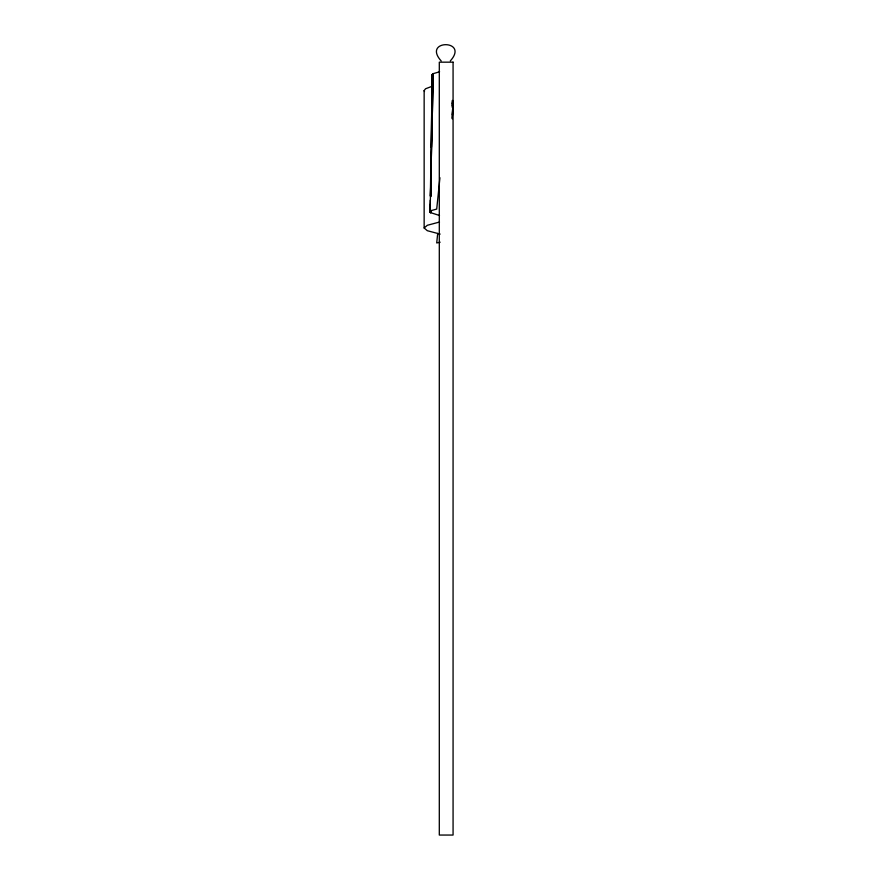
<?xml version="1.0" encoding="UTF-8"?>
<svg xmlns="http://www.w3.org/2000/svg" width="879" height="879" viewBox="0 0 879 879"><rect width="100%" height="100%" fill="white"/><g stroke="black" fill="none" stroke-linecap="round" stroke-linejoin="round"><path stroke-width="1.32" d="M431.149 162.384L430.82 196.555L431.149 171.757M431.303 147.353L432.007 74.913L433.259 73.638L439.588 71.781M431.457 147.046L432.028 98.986M432.083 94.866L432.336 74.275L430.347 196.039M430.281 200.148L430.084 212.465L439.5 215.487M430.27 204.291L430.084 212.465L433.259 73.638L432.105 123.994M430.457 196.127L431.139 166.186M431.259 160.747L432.039 126.719M452.224 107.337L452.454 100.481L453.19 101.865L452.245 118.182M452.235 105.941L452.454 100.481M452.245 118.841L453.037 101.173L452.267 114.841M439.939 177.723L436.709 209.07L431.611 210.499L429.886 211.971M437.698 233.418L436.709 242.956L440.148 242.186M440.148 234.1L427.315 230.705L424.15 227.991L424.15 90.581L425.557 88.768L431.864 86.395M424.15 227.991L427.315 225.288L439.5 222.046M453.19 101.865L452.202 103.239M450.29 60.948C469.804 39.269 421.678 39.269 441.181 60.948M424.15 90.581L424.502 91.493M430.677 210.224L430.655 212.949L430.688 210.202M453.07 62.167L439.302 62.167L439.302 835.05L453.07 835.05L453.07 62.167"/></g></svg>
